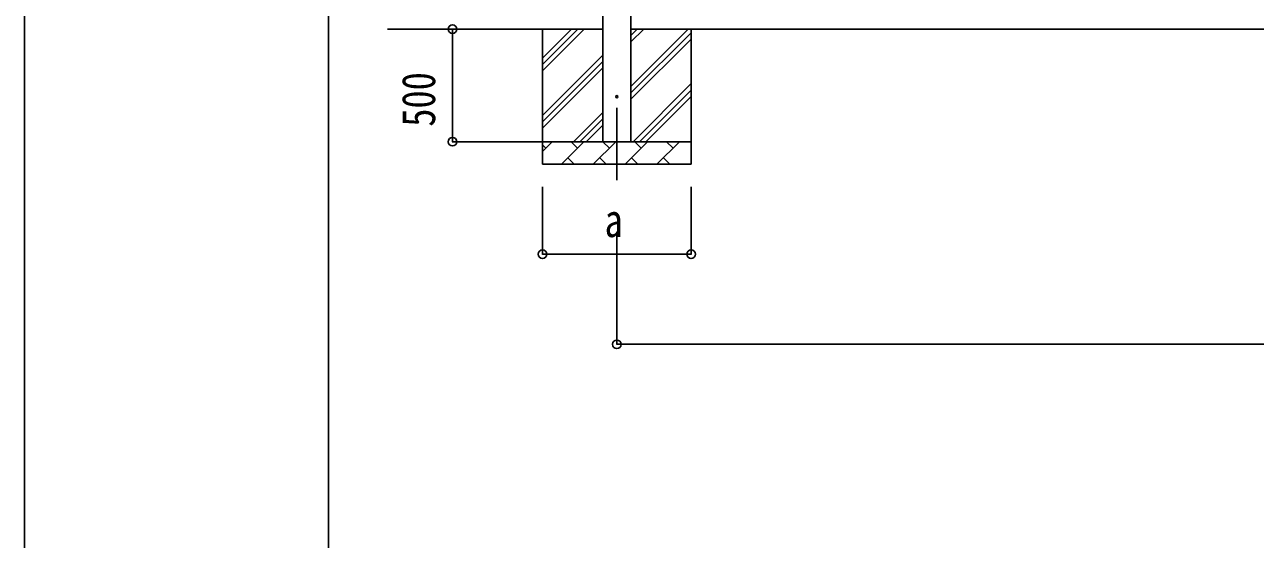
# Model space of a CAD drawing. Units: millimetres, scale not verified. Extents: x -18922 to 18922, y -13365 to 13365.
# Drawn here: x -18922 to -13456, y -7329 to -5042 of the extents above; entities that cross this region are included whole.
import ezdxf
from ezdxf.enums import TextEntityAlignment as Align

# ---------------------------------------------------------------- set-up
doc = ezdxf.new("R2010")
doc.units = ezdxf.units.MM
doc.header["$LTSCALE"] = 50
for name, color, linetype in [('0-4_YKK_12', 2, 'Continuous'), ('0-5_YKK_13', 4, 'Continuous'), ('0-6_YKK_A1', 4, 'Continuous'), ('0-7_YKK_D', 6, 'Continuous'), ('0-8_YKK_ZWAK', 7, 'Continuous')]:
    doc.layers.add(name, color=color, linetype=linetype)
doc.styles.add('ＭＳ ゴシック', font='')
doc.styles.get('ＭＳ ゴシック').set_extended_font_data('MS Gothic')

msp = doc.modelspace()

# ---------------------------------------------------------------- linework, layer by layer
at = {"layer": '0-4_YKK_12'}
msp.add_line((-16292.41, -5733.9), (-16292.41, -5412.5), dxfattribs=at)
at = {"layer": '0-5_YKK_13'}
msp.add_circle((-16292.41, -5362.5), 4.5, dxfattribs=at)
at = {"layer": '0-6_YKK_A1'}
for p, q in [((-16354.91, -5562.5), (-16354.91, -2762.5)), ((-16229.91, -2762.5), (-16229.91, -5562.5)), ((-16354.91, -5062.5), (-17311.37, -5062.5)), ((-16622.41, -5062.5), (-16622.41, -5662.5)), ((-16622.41, -5247.55), (-16437.36, -5062.5)), ((-16622.41, -5219.27), (-16465.64, -5062.5)), ((-16622.41, -5190.98), (-16493.93, -5062.5)), ((-8681.91, -5062.5), (-16229.91, -5062.5)), ((-16229.91, -5317.6), (-15974.81, -5062.5)), ((-16229.91, -5119.61), (-16172.8, -5062.5)), ((-16229.91, -5091.32), (-16201.09, -5062.5)), ((-16229.91, -5345.88), (-15962.41, -5078.38)), ((-15962.41, -5062.5), (-15962.41, -5662.5)), ((-16229.91, -5374.17), (-15962.41, -5106.67)), ((-16622.41, -5445.54), (-16354.91, -5178.04)), ((-16622.41, -5473.82), (-16354.91, -5206.32)), ((-16622.41, -5502.11), (-16354.91, -5234.61)), ((-16220.25, -5562.5), (-15962.41, -5304.66)), ((-16191.97, -5562.5), (-15962.41, -5332.94)), ((-16163.69, -5562.5), (-15962.41, -5361.23)), ((-16484.81, -5562.5), (-16354.91, -5432.6)), ((-16456.53, -5562.5), (-16354.91, -5460.88)), ((-16428.24, -5562.5), (-16354.91, -5489.17)), ((-16622.41, -5562.5), (-15962.41, -5562.5)), ((-16622.41, -5605.39), (-16579.52, -5562.5)), ((-16538.1, -5662.5), (-16438.1, -5562.5)), ((-16466.65, -5591.05), (-16495.2, -5562.5)), ((-16396.67, -5662.5), (-16296.67, -5562.5)), ((-16325.23, -5591.05), (-16353.78, -5562.5)), ((-16255.25, -5662.5), (-16155.25, -5562.5)), ((-16183.81, -5591.05), (-16212.36, -5562.5)), ((-16113.83, -5662.5), (-16013.83, -5562.5)), ((-16042.39, -5591.05), (-16070.94, -5562.5)), ((-15965.7, -5562.5), (-15962.41, -5559.22)), ((-16608.07, -5591.05), (-16622.41, -5576.71)), ((-15962.41, -5662.5), (-16622.41, -5662.5)), ((-16509.54, -5633.95), (-16480.99, -5662.5)), ((-16368.12, -5633.95), (-16339.57, -5662.5)), ((-16226.7, -5633.95), (-16198.15, -5662.5)), ((-16085.28, -5633.95), (-16056.73, -5662.5))]:
    msp.add_line(p, q, dxfattribs=at)
at = {"layer": '0-7_YKK_D'}
for p, q in [((-17022.41, -5562.5), (-17022.41, -5062.5)), ((-16622.41, -5562.5), (-17023.41, -5562.5)), ((-16622.41, -5762.5), (-16622.41, -6063.5)), ((-15962.41, -5762.5), (-15962.41, -6063.5)), ((-16292.41, -5963.5), (-16292.41, -6463.5)), ((-15962.41, -6062.5), (-16622.41, -6062.5)), ((-16292.41, -6462.5), (-8619.41, -6462.5))]:
    msp.add_line(p, q, dxfattribs=at)
for centre in [(-17022.41, -5062.5), (-17022.41, -5562.5), (-16622.41, -6062.5), (-15962.41, -6062.5), (-16292.41, -6462.5)]:
    msp.add_circle(centre, 19.12, dxfattribs=at)
at = {"layer": '0-8_YKK_ZWAK'}
msp.add_line((-17572.41, -11362.5), (-17572.41, 12487.5), dxfattribs=at)
msp.add_lwpolyline([(-18922.5, -13365), (18922.5, -13365), (18922.5, 13365), (-18922.5, 13365)], close=True, dxfattribs=at)

# ---------------------------------------------------------------- texts
at = {"layer": '0-7_YKK_D', "style": 'ＭＳ ゴシック', "width": 0.8}
msp.add_text('500', height=148.5, rotation=90, dxfattribs=at).set_placement((-17054.41, -5496.1), align=Align.BOTTOM_LEFT)
msp.add_text('a', height=148.5, dxfattribs=at).set_placement((-16346.41, -6030.5), align=Align.BOTTOM_LEFT)

doc.saveas('drawing.dxf')
